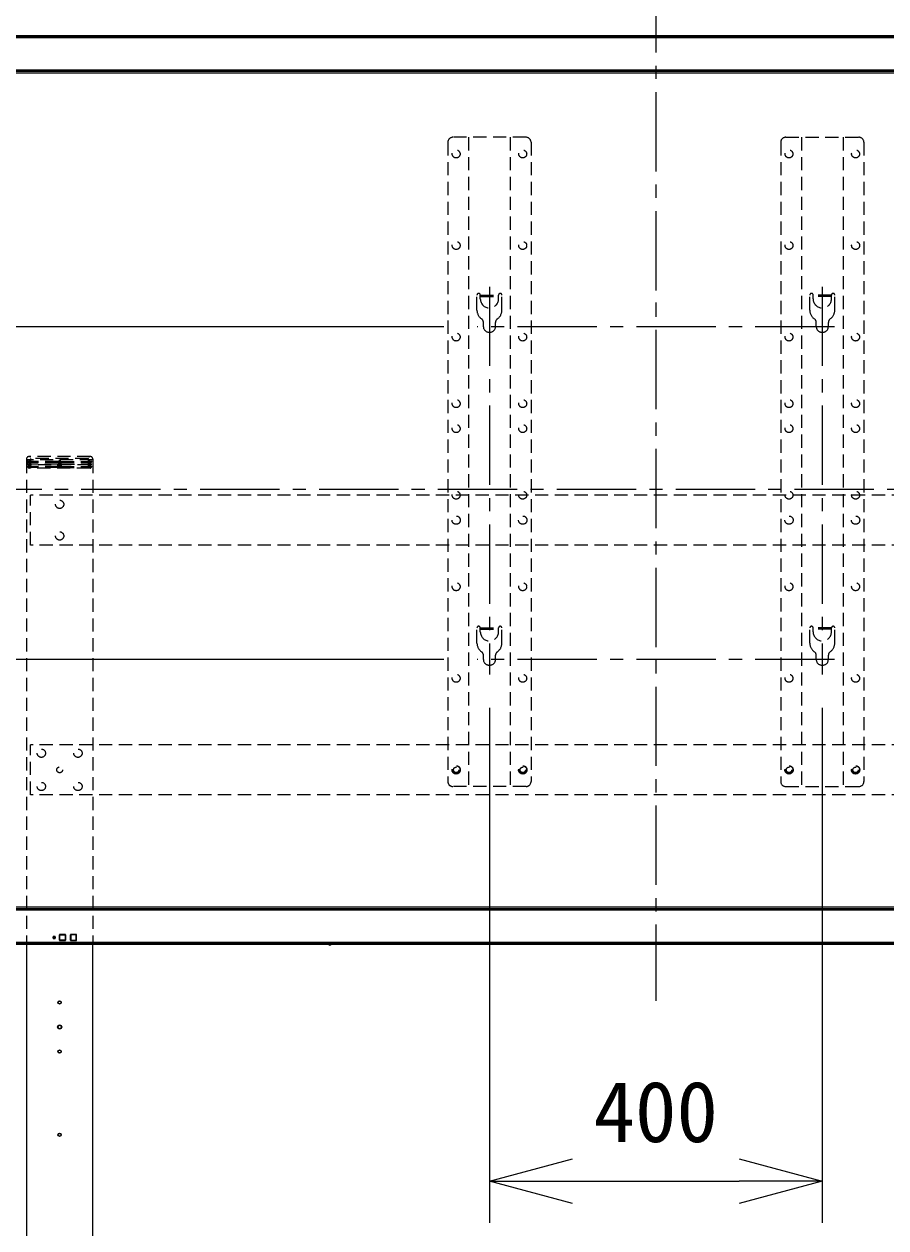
# Model space of a CAD drawing. Units: millimetres, scale not verified. Extents: x -62 to 358, y -116 to 360.
# Drawn here: x -40.27 to -14.38, y 38.93 to 75.09 of the extents above; entities that cross this region are included whole.
import ezdxf
from ezdxf.enums import TextEntityAlignment as Align

# ---------------------------------------------------------------- set-up
doc = ezdxf.new("R2010")
doc.units = ezdxf.units.MM
doc.header["$LTSCALE"] = 0.125
doc.linetypes.add('USER2', pattern=[4.7625, 3.175, -1.5875])
doc.linetypes.add('USER5', pattern=[28.575, 19.05, -3.175, 3.175, -3.175])
for name, color, linetype, lineweight in [('0-0_0', 7, 'Continuous', 18), ('0-4_SUNPO', 3, 'Continuous', 18), ('0-5_GAIKEI', 7, 'Continuous', 18)]:
    doc.layers.add(name, color=color, linetype=linetype, lineweight=lineweight)
doc.styles.add('ＭＳ ゴシック', font='')
doc.styles.get('ＭＳ ゴシック').set_extended_font_data('MS Gothic')

# ---------------------------------------------------------------- blocks, each defined once
blk = doc.blocks.new('_Open30')
at = {"layer": '0-0_0'}
blk.add_line((0, 0), (-1, 0), dxfattribs=at)
blk.add_lwpolyline([(-1, 0.26795), (0, 0), (-1, -0.26795)], dxfattribs=at)
blk = doc.blocks.new('D6')
at = {"layer": '0-4_SUNPO'}
for p, q in [((167.2081, 182.05), (167.2081, 166.5823)), ((177.2081, 182.05), (177.2081, 166.5823)), ((169.7081, 167.8323), (174.7081, 167.8323))]:
    blk.add_line(p, q, dxfattribs=at)
at = {"layer": '0-4_SUNPO', "xscale": 2.5, "yscale": 2.5, "rotation": 180}
blk.add_blockref('_Open30', (167.2081, 167.8323), dxfattribs=at)
at = {"layer": '0-4_SUNPO', "xscale": 2.5, "yscale": 2.5}
blk.add_blockref('_Open30', (177.2081, 167.8323), dxfattribs=at)
at = {"layer": '0-4_SUNPO', "color": 7, "style": 'ＭＳ ゴシック'}
blk.add_text('400', height=1.833, dxfattribs=at).set_placement((170.3331, 168.4573), align=Align.BOTTOM_LEFT)
blk = doc.blocks.new('D7')
at = {"layer": '0-4_SUNPO'}
for p, q in [((165.8394, 193.4996), (141.9116, 193.4996)), ((143.1616, 190.9996), (143.1616, 185.9996)), ((165.8394, 183.4996), (141.9116, 183.4996))]:
    blk.add_line(p, q, dxfattribs=at)
at = {"layer": '0-4_SUNPO', "xscale": 2.5, "yscale": 2.5}
for p, rotation in [((143.1616, 193.4996), 90), ((143.1616, 183.4996), 270)]:
    blk.add_blockref('_Open30', p, dxfattribs=dict(at, rotation=rotation))
at = {"layer": '0-4_SUNPO', "color": 7, "style": 'ＭＳ ゴシック'}
blk.add_text('400', height=1.833, rotation=90, dxfattribs=at).set_placement((142.5366, 186.6246), align=Align.BOTTOM_LEFT)

msp = doc.modelspace()

# ---------------------------------------------------------------- linework, layer by layer
at = {"layer": '0-5_GAIKEI', "color": 9, "linetype": 'USER5'}
for p, q in [((-21.2919, 76.6176), (-21.2919, 45.7525)), ((-15.9231, 65.9996), (-26.6606, 65.9996)), ((-45.6976, 61.1221), (4.4115, 61.1221)), ((-15.9231, 55.9996), (-26.6606, 55.9996))]:
    msp.add_line(p, q, dxfattribs=at)
at = {"layer": '0-5_GAIKEI', "color": 1}
for p, q in [((-44.5694, 74.7093), (1.9856, 74.7093)), ((-44.5658, 74.6916), (1.982, 74.6916)), ((0.9904, 73.6943), (-43.5742, 73.6943)), ((0.9746, 73.6785), (-43.5584, 73.6785)), ((0.966, 73.6699), (-43.5498, 73.6699)), ((-43.5903, 48.4861), (1.0065, 48.4861)), ((-43.5742, 48.5022), (0.9904, 48.5022)), ((-43.5584, 48.518), (0.9746, 48.518)), ((-43.5498, 48.5266), (0.966, 48.5266)), ((0.9247, 48.5679), (-43.5085, 48.5679)), ((-39.2106, 47.7407), (-39.2106, 47.5682)), ((-39.2069, 47.737), (-39.2057, 47.7358)), ((-39.2069, 47.572), (-39.2069, 47.737)), ((-39.2007, 47.7358), (-39.2057, 47.7358)), ((-39.2057, 47.5732), (-39.2057, 47.7358)), ((-39.0331, 47.7457), (-39.2056, 47.7457)), ((-39.2007, 47.7408), (-39.2019, 47.742)), ((-39.2019, 47.742), (-39.0369, 47.742)), ((-39.2007, 47.7408), (-39.0381, 47.7408)), ((-39.2007, 47.7408), (-39.2007, 47.7358)), ((-39.2007, 47.7358), (-39.0381, 47.7358)), ((-39.2007, 47.5732), (-39.2007, 47.7358)), ((-39.0369, 47.742), (-39.0381, 47.7408)), ((-39.0381, 47.7358), (-39.0381, 47.7408)), ((-39.0331, 47.7358), (-39.0381, 47.7358)), ((-39.0381, 47.7358), (-39.0381, 47.5732)), ((-39.0331, 47.7358), (-39.0319, 47.737)), ((-39.0331, 47.7358), (-39.0331, 47.5732)), ((-39.0319, 47.737), (-39.0319, 47.572)), ((-39.0281, 47.5682), (-39.0281, 47.7407)), ((-38.8831, 47.7407), (-38.8831, 47.5682)), ((-38.8794, 47.737), (-38.8782, 47.7358)), ((-38.8794, 47.572), (-38.8794, 47.737)), ((-38.8782, 47.7358), (-38.8782, 47.5732)), ((-38.8732, 47.7358), (-38.8782, 47.7358)), ((-38.7056, 47.7457), (-38.8781, 47.7457)), ((-38.8732, 47.7408), (-38.8744, 47.742)), ((-38.8744, 47.742), (-38.7094, 47.742)), ((-38.8732, 47.7408), (-38.7106, 47.7408)), ((-38.8732, 47.7408), (-38.8732, 47.7358)), ((-38.7106, 47.7358), (-38.8732, 47.7358)), ((-38.8732, 47.7358), (-38.8732, 47.5732)), ((-38.7094, 47.742), (-38.7106, 47.7408)), ((-38.7106, 47.7358), (-38.7106, 47.7408)), ((-38.7056, 47.7358), (-38.7106, 47.7358)), ((-38.7106, 47.5732), (-38.7106, 47.7358)), ((-38.7056, 47.7358), (-38.7044, 47.737)), ((-38.7056, 47.7358), (-38.7056, 47.5732)), ((-38.7044, 47.737), (-38.7044, 47.572)), ((-38.7006, 47.5682), (-38.7006, 47.7407)), ((1.9856, 47.4872), (-44.5694, 47.4872)), ((1.982, 47.5049), (-44.5658, 47.5049)), ((-39.4031, 47.682), (-39.4031, 47.627)), ((-39.3988, 47.6776), (-39.3975, 47.6764)), ((-39.3988, 47.6314), (-39.3988, 47.6776)), ((-39.3975, 47.6326), (-39.3988, 47.6314)), ((-39.3431, 47.687), (-39.3981, 47.687)), ((-39.3981, 47.622), (-39.3431, 47.622)), ((-39.3975, 47.6326), (-39.3975, 47.6764)), ((-39.3925, 47.6764), (-39.3975, 47.6764)), ((-39.3975, 47.6326), (-39.3925, 47.6326)), ((-39.3925, 47.6814), (-39.3938, 47.6826)), ((-39.3938, 47.6826), (-39.3475, 47.6826)), ((-39.3938, 47.6264), (-39.3925, 47.6276)), ((-39.3475, 47.6264), (-39.3938, 47.6264)), ((-39.3926, 47.6814), (-39.3926, 47.6764)), ((-39.3925, 47.6814), (-39.3487, 47.6814)), ((-39.3925, 47.6764), (-39.3487, 47.6764)), ((-39.3925, 47.6326), (-39.3925, 47.6764)), ((-39.3438, 47.6326), (-39.3925, 47.6326)), ((-39.3925, 47.6326), (-39.3925, 47.6276)), ((-39.3487, 47.6276), (-39.3925, 47.6276)), ((-39.3475, 47.6826), (-39.3487, 47.6814)), ((-39.3487, 47.6764), (-39.3487, 47.6814)), ((-39.3438, 47.6764), (-39.3487, 47.6764)), ((-39.3487, 47.6764), (-39.3487, 47.6326)), ((-39.3487, 47.6276), (-39.3487, 47.6326)), ((-39.3487, 47.6276), (-39.3475, 47.6264)), ((-39.3438, 47.6764), (-39.3425, 47.6776)), ((-39.3438, 47.6764), (-39.3438, 47.6326)), ((-39.3425, 47.6314), (-39.3438, 47.6326)), ((-39.3425, 47.6776), (-39.3425, 47.6314)), ((-39.3381, 47.627), (-39.3381, 47.682)), ((-39.2057, 47.5732), (-39.2069, 47.572)), ((-39.2057, 47.5732), (-39.2007, 47.5732)), ((-39.2056, 47.5632), (-39.0331, 47.5632)), ((-39.2019, 47.567), (-39.2007, 47.5682)), ((-39.0369, 47.567), (-39.2019, 47.567)), ((-39.0331, 47.5732), (-39.2007, 47.5732)), ((-39.2007, 47.5732), (-39.2007, 47.5682)), ((-39.0381, 47.5682), (-39.2007, 47.5682)), ((-39.0381, 47.5682), (-39.0381, 47.5732)), ((-39.0381, 47.5682), (-39.0369, 47.567)), ((-39.0319, 47.572), (-39.0331, 47.5732)), ((-38.8782, 47.5732), (-38.8794, 47.572)), ((-38.8782, 47.5732), (-38.8732, 47.5732)), ((-38.8781, 47.5632), (-38.7056, 47.5632)), ((-38.8744, 47.567), (-38.8732, 47.5682)), ((-38.7094, 47.567), (-38.8744, 47.567)), ((-38.8732, 47.5732), (-38.8732, 47.5682)), ((-38.8732, 47.5732), (-38.7056, 47.5732)), ((-38.8732, 47.5682), (-38.7106, 47.5682)), ((-38.7106, 47.5682), (-38.7106, 47.5732)), ((-38.7106, 47.5682), (-38.7094, 47.567)), ((-38.7044, 47.572), (-38.7056, 47.5732))]:
    msp.add_line(p, q, dxfattribs=at)
at = {"layer": '0-5_GAIKEI', "color": 8, "linetype": 'USER2'}
for p, q in [((-25.1919, 71.6896), (-27.3919, 71.6896)), ((-26.9169, 71.6896), (-26.9169, 52.1896)), ((-25.6669, 71.6896), (-25.6669, 52.1896)), ((-17.3919, 71.6896), (-15.1919, 71.6896)), ((-16.9169, 71.6896), (-16.9169, 52.1896)), ((-15.6669, 71.6896), (-15.6669, 52.1896)), ((-27.5419, 71.5396), (-27.5419, 52.3396)), ((-25.0419, 71.5396), (-25.0419, 52.3396)), ((-17.5419, 71.5396), (-17.5419, 52.3396)), ((-15.0419, 71.5396), (-15.0419, 52.3396)), ((-26.6669, 66.4996), (-26.6669, 66.9521)), ((-26.5669, 66.8371), (-26.5669, 66.9521)), ((-26.5669, 66.9521), (-26.0169, 66.9521)), ((-26.5669, 66.9121), (-26.0169, 66.9121)), ((-26.0169, 66.8371), (-26.0169, 66.9521)), ((-25.9169, 66.4996), (-25.9169, 66.9521)), ((-16.6669, 66.4996), (-16.6669, 66.9521)), ((-16.0169, 66.9521), (-16.5669, 66.9521)), ((-16.5669, 66.8371), (-16.5669, 66.9521)), ((-16.0169, 66.9121), (-16.5669, 66.9121)), ((-16.0169, 66.8371), (-16.0169, 66.9521)), ((-15.9169, 66.4996), (-15.9169, 66.9521)), ((-26.4731, 65.9996), (-26.4731, 66.1297)), ((-26.3106, 65.8371), (-26.2731, 65.8371)), ((-26.1106, 65.9996), (-26.1106, 66.1297)), ((-16.4731, 65.9996), (-16.4731, 66.1297)), ((-16.2731, 65.8371), (-16.3106, 65.8371)), ((-16.1106, 65.9996), (-16.1106, 66.1297)), ((-38.2044, 61.9996), (-40.2044, 61.9996)), ((-40.2044, 61.9996), (-40.2044, 47.4445)), ((-40.2019, 62.0246), (-40.2019, 61.9996)), ((-39.2419, 61.9496), (-40.1669, 61.9496)), ((-39.2506, 61.8746), (-40.1669, 61.8746)), ((-40.1479, 61.9496), (-40.1494, 61.9996)), ((-40.1456, 61.8746), (-40.1472, 61.9252)), ((-40.1434, 61.7996), (-40.1449, 61.8498)), ((-39.2419, 61.9246), (-40.1419, 61.9246)), ((-38.2669, 61.8496), (-40.1419, 61.8496)), ((-38.2819, 62.0996), (-40.1269, 62.0996)), ((-40.1044, 61.9496), (-40.1044, 61.9996)), ((-40.1044, 61.8746), (-40.1044, 61.9246)), ((-40.1044, 61.7996), (-40.1044, 61.8496)), ((-40.0919, 61.9246), (-40.0919, 61.9496)), ((-40.0919, 61.8496), (-40.0919, 61.8746)), ((-40.0744, 61.7496), (-40.0694, 62.0371)), ((-38.3394, 62.0371), (-40.0694, 62.0371)), ((-39.2419, 61.9496), (-39.2419, 61.9246)), ((-39.2169, 61.9996), (-39.2169, 61.9006)), ((-39.2044, 61.9521), (-39.2044, 61.7471)), ((-39.1919, 61.9996), (-39.1919, 61.9006)), ((-39.1669, 61.9496), (-38.2419, 61.9496)), ((-39.1669, 61.9496), (-39.1669, 61.9246)), ((-39.1669, 61.9246), (-38.2669, 61.9246)), ((-39.1582, 61.8746), (-38.2419, 61.8746)), ((-38.3344, 61.7496), (-38.3394, 62.0371)), ((-38.3169, 61.9246), (-38.3169, 61.9496)), ((-38.3169, 61.8496), (-38.3169, 61.8746)), ((-38.3044, 61.9496), (-38.3044, 61.9996)), ((-38.3044, 61.8746), (-38.3044, 61.9246)), ((-38.3044, 61.7996), (-38.3044, 61.8496)), ((-38.2654, 61.7996), (-38.2639, 61.8498)), ((-38.2631, 61.8746), (-38.2616, 61.9252)), ((-38.2609, 61.9496), (-38.2594, 61.9996)), ((-38.2069, 62.0246), (-38.2069, 61.9996)), ((-38.2044, 61.9996), (-38.2044, 47.4445)), ((-39.2419, 61.7996), (-40.1669, 61.7996)), ((-40.1426, 61.7739), (-40.1426, 61.7746)), ((-39.2419, 61.7746), (-40.1419, 61.7746)), ((-38.2912, 61.7496), (-40.1176, 61.7496)), ((-40.1044, 61.7496), (-40.1044, 61.7746)), ((-40.0919, 61.7746), (-40.0919, 61.7996)), ((-39.2419, 61.7996), (-39.2419, 61.7746)), ((-39.2169, 61.7986), (-39.2169, 61.7496)), ((-39.1919, 61.7986), (-39.1919, 61.7496)), ((-39.1669, 61.7996), (-38.2419, 61.7996)), ((-39.1669, 61.7996), (-39.1669, 61.7746)), ((-39.1669, 61.7746), (-38.2669, 61.7746)), ((-38.3169, 61.7746), (-38.3169, 61.7996)), ((-38.3044, 61.7496), (-38.3044, 61.7746)), ((-38.2662, 61.7739), (-38.2661, 61.7746)), ((-26.6669, 56.4996), (-26.6669, 56.9521)), ((-26.5669, 56.8371), (-26.5669, 56.9521)), ((-26.5669, 56.9521), (-26.0169, 56.9521)), ((-26.5669, 56.9121), (-26.0169, 56.9121)), ((-26.0169, 56.8371), (-26.0169, 56.9521)), ((-25.9169, 56.4996), (-25.9169, 56.9521)), ((-16.6669, 56.4996), (-16.6669, 56.9521)), ((-16.0169, 56.9521), (-16.5669, 56.9521)), ((-16.5669, 56.8371), (-16.5669, 56.9521)), ((-16.0169, 56.9121), (-16.5669, 56.9121)), ((-16.0169, 56.8371), (-16.0169, 56.9521)), ((-15.9169, 56.4996), (-15.9169, 56.9521)), ((-26.4731, 55.9996), (-26.4731, 56.1297)), ((-26.1106, 55.9996), (-26.1106, 56.1297)), ((-16.4731, 55.9996), (-16.4731, 56.1297)), ((-16.1106, 55.9996), (-16.1106, 56.1297)), ((-26.3106, 55.8371), (-26.2731, 55.8371)), ((-16.2731, 55.8371), (-16.3106, 55.8371)), ((-40.0844, 51.9396), (-40.0844, 53.4396)), ((-25.1919, 52.1896), (-27.3919, 52.1896)), ((-17.3919, 52.1896), (-15.1919, 52.1896)), ((-2.4994, 51.9396), (-40.0844, 51.9396))]:
    msp.add_line(p, q, dxfattribs=at)
at = {"layer": '0-5_GAIKEI', "color": 8, "linetype": 'USER5'}
for p, q in [((-26.2919, 67.2028), (-26.2919, 55.55)), ((-16.2919, 67.2028), (-16.2919, 55.55))]:
    msp.add_line(p, q, dxfattribs=at)
at = {"layer": '0-5_GAIKEI'}
for p, q in [((-21.2924, 66.7236), (-21.2924, 66.7012)), ((-21.2919, 66.7011), (-21.2919, 66.6989)), ((-40.2044, 47.4445), (-40.2044, 26.6021)), ((-38.2044, 23.4521), (-38.2044, 47.4445))]:
    msp.add_line(p, q, dxfattribs=at)
for points in [[(-44.5694, 74.752), (1.9856, 74.752), (1.9856, 74.7447)], [(1.9856, 47.4445), (-44.5694, 47.4445), (-44.5694, 47.4518)]]:
    msp.add_lwpolyline(points, dxfattribs=at)
at = {"layer": '0-5_GAIKEI', "color": 1}
for points in [[(-44.5694, 74.7447), (1.9856, 74.7447), (1.9856, 74.7102)], [(0.9904, 73.6943), (1.0065, 73.7104), (-43.5903, 73.7104)], [(-43.5498, 73.6699), (-43.5085, 73.6286), (0.9247, 73.6286)], [(-43.5085, 73.6286), (-43.5083, 73.6284), (0.9245, 73.6284)], [(0.9245, 48.5681), (-43.5083, 48.5681), (-43.5085, 48.5679)], [(1.9856, 47.4518), (-44.5694, 47.4518), (-44.5694, 47.4863)]]:
    msp.add_lwpolyline(points, dxfattribs=at)
at = {"layer": '0-5_GAIKEI', "color": 8, "linetype": 'USER2'}
for points in [[(-2.4994, 59.4396), (-2.4994, 60.9396), (-40.0844, 60.9396)], [(-2.4994, 59.4396), (-40.0844, 59.4396), (-40.0844, 60.9396)], [(-2.4994, 51.9396), (-2.4994, 53.4396), (-40.0844, 53.4396)]]:
    msp.add_lwpolyline(points, dxfattribs=at)
for centre, radius in [((-27.2919, 71.1896), 0.1187), ((-25.2919, 71.1896), 0.1187), ((-17.2919, 71.1896), 0.1187), ((-15.2919, 71.1896), 0.1187), ((-27.2919, 68.4396), 0.1187), ((-25.2919, 68.4396), 0.1187), ((-17.2919, 68.4396), 0.1187), ((-15.2919, 68.4396), 0.1187), ((-27.2919, 65.6896), 0.1187), ((-25.2919, 65.6896), 0.1187), ((-17.2919, 65.6896), 0.1187), ((-15.2919, 65.6896), 0.1187), ((-27.2919, 63.6896), 0.1187), ((-25.2919, 63.6896), 0.1187), ((-17.2919, 63.6896), 0.1187), ((-15.2919, 63.6896), 0.1187), ((-27.2919, 62.9396), 0.1187), ((-25.2919, 62.9396), 0.1187), ((-17.2919, 62.9396), 0.1187), ((-15.2919, 62.9396), 0.1187), ((-39.2044, 61.8496), 0.0525), ((-39.2044, 61.8496), 0.0375), ((-39.2044, 60.6646), 0.125), ((-27.2919, 60.9396), 0.1187), ((-25.2919, 60.9396), 0.1187), ((-17.2919, 60.9396), 0.1187), ((-15.2919, 60.9396), 0.1187), ((-27.2919, 60.1896), 0.125), ((-25.2919, 60.1896), 0.125), ((-17.2919, 60.1896), 0.125), ((-15.2919, 60.1896), 0.125), ((-39.2044, 59.7146), 0.125), ((-27.2919, 58.1896), 0.1187), ((-25.2919, 58.1896), 0.1187), ((-17.2919, 58.1896), 0.1187), ((-15.2919, 58.1896), 0.1187), ((-27.2919, 55.4396), 0.1187), ((-25.2919, 55.4396), 0.1187), ((-17.2919, 55.4396), 0.1187), ((-15.2919, 55.4396), 0.1187), ((-39.7544, 53.1896), 0.125), ((-38.6544, 53.1896), 0.125), ((-27.2919, 52.6896), 0.125), ((-27.2919, 52.6896), 0.1187), ((-25.2919, 52.6896), 0.125), ((-25.2919, 52.6896), 0.1187), ((-17.2919, 52.6896), 0.125), ((-17.2919, 52.6896), 0.1187), ((-15.2919, 52.6896), 0.125), ((-15.2919, 52.6896), 0.1187), ((-39.2044, 52.6896), 0.0875), ((-27.2919, 52.6896), 0.0813), ((-25.2919, 52.6896), 0.0813), ((-17.2919, 52.6896), 0.0813), ((-15.2919, 52.6896), 0.0813), ((-39.7544, 52.1896), 0.125), ((-38.6544, 52.1896), 0.125)]:
    msp.add_circle(centre, radius, dxfattribs=at)
at = {"layer": '0-5_GAIKEI'}
for centre, radius in [((-31.0869, 47.458), 0.0409), ((-31.1035, 47.4605), 0.0241)]:
    msp.add_circle(centre, radius, dxfattribs=at)
at = {"layer": '0-5_GAIKEI', "color": 1}
for centre, radius in [((-39.2044, 45.7021), 0.05), ((-39.2044, 45.7021), 0.0425), ((-39.2044, 44.9646), 0.0625), ((-39.2044, 44.9646), 0.055), ((-39.2044, 44.2271), 0.05), ((-39.2044, 44.2271), 0.0425), ((-39.2044, 41.7271), 0.05), ((-39.2044, 41.7271), 0.0425)]:
    msp.add_circle(centre, radius, dxfattribs=at)
at = {"layer": '0-5_GAIKEI', "color": 8, "linetype": 'USER2'}
for centre, radius, start, end in [((-27.3919, 71.5396), 0.15, 90, 180), ((-25.1919, 71.5396), 0.15, 0, 90), ((-17.3919, 71.5396), 0.15, 90, 180), ((-15.1919, 71.5396), 0.15, 0, 90), ((-26.6169, 66.9521), 0.05, 0, 180), ((-25.9669, 66.9521), 0.05, 0, 180), ((-16.6169, 66.9521), 0.05, 0, 180), ((-15.9669, 66.9521), 0.05, 0, 180), ((-26.2919, 66.8371), 0.275, 180, 0), ((-16.2919, 66.8371), 0.275, 180, 0), ((-26.3419, 66.4996), 0.325, 180, 235.28851), ((-26.5981, 66.1297), 0.125, 0, 55.28851), ((-25.9856, 66.1297), 0.125, 124.71149, 180), ((-26.2419, 66.4996), 0.325, 304.71149, 0), ((-16.3419, 66.4996), 0.325, 180, 235.28851), ((-16.5981, 66.1297), 0.125, 0, 55.28851), ((-15.9856, 66.1297), 0.125, 124.71149, 180), ((-16.2419, 66.4996), 0.325, 304.71149, 0), ((-26.3106, 65.9996), 0.1625, 180, 270), ((-26.2731, 65.9996), 0.1625, 270, 0), ((-16.3106, 65.9996), 0.1625, 180, 270), ((-16.2731, 65.9996), 0.1625, 270, 0), ((-40.1269, 62.0246), 0.075, 90, 180), ((-40.1419, 61.9496), 0.025, 180, 270), ((-40.1419, 61.8746), 0.025, 180, 270), ((-40.0919, 62.0996), 0.0125, 180, 0), ((-38.3169, 62.0996), 0.0125, 180, 0), ((-38.2819, 62.0246), 0.075, 0, 90), ((-38.2669, 61.9496), 0.025, 270, 0), ((-38.2669, 61.8746), 0.025, 270, 0), ((-40.1419, 61.7996), 0.025, 180, 270), ((-40.1176, 61.7746), 0.025, 181.71836, 270), ((-38.2912, 61.7746), 0.025, 270, 358.28164), ((-38.2669, 61.7996), 0.025, 270, 0), ((-26.6169, 56.9521), 0.05, 0, 180), ((-26.2919, 56.8371), 0.275, 180, 0), ((-25.9669, 56.9521), 0.05, 0, 180), ((-16.6169, 56.9521), 0.05, 0, 180), ((-16.2919, 56.8371), 0.275, 180, 0), ((-15.9669, 56.9521), 0.05, 0, 180), ((-26.3419, 56.4996), 0.325, 180, 235.28851), ((-26.2419, 56.4996), 0.325, 304.71149, 0), ((-16.3419, 56.4996), 0.325, 180, 235.28851), ((-16.2419, 56.4996), 0.325, 304.71149, 0), ((-26.5981, 56.1297), 0.125, 0, 55.28851), ((-25.9856, 56.1297), 0.125, 124.71149, 180), ((-16.5981, 56.1297), 0.125, 0, 55.28851), ((-15.9856, 56.1297), 0.125, 124.71149, 180), ((-26.3106, 55.9996), 0.1625, 180, 270), ((-26.2731, 55.9996), 0.1625, 270, 0), ((-16.3106, 55.9996), 0.1625, 180, 270), ((-16.2731, 55.9996), 0.1625, 270, 0), ((-27.3919, 52.3396), 0.15, 180, 270), ((-25.1919, 52.3396), 0.15, 270, 0), ((-17.3919, 52.3396), 0.15, 180, 270), ((-15.1919, 52.3396), 0.15, 270, 0)]:
    msp.add_arc(centre, radius, start, end, dxfattribs=at)
at = {"layer": '0-5_GAIKEI', "color": 1}
for centre, start, end in [((-39.2056, 47.7407), 90, 180), ((-39.2019, 47.737), 90.06979, 179.93022), ((-39.0369, 47.737), 0.06978, 89.93022), ((-39.0331, 47.7407), 0, 90), ((-38.8781, 47.7407), 90, 180), ((-38.8744, 47.737), 90.06979, 179.93022), ((-38.7094, 47.737), 0.06978, 89.93022), ((-38.7056, 47.7407), 0, 90), ((-39.3981, 47.682), 90, 180), ((-39.3981, 47.627), 180, 270), ((-39.3938, 47.6776), 90.06979, 179.93022), ((-39.3938, 47.6314), 180.06978, 269.93021), ((-39.3475, 47.6776), 0.06978, 89.93022), ((-39.3475, 47.6314), 270.06978, 359.93022), ((-39.3431, 47.682), 0, 90), ((-39.3431, 47.627), 270, 0), ((-39.2056, 47.5682), 180, 270), ((-39.2019, 47.572), 180.06978, 269.93021), ((-39.0369, 47.572), 270.06978, 359.93022), ((-39.0331, 47.5682), 270, 0), ((-38.8781, 47.5682), 180, 270), ((-38.8744, 47.572), 180.06978, 269.93021), ((-38.7094, 47.572), 270.06978, 359.93022), ((-38.7056, 47.5682), 270, 0)]:
    msp.add_arc(centre, 0.005, start, end, dxfattribs=at)
for centre, major_axis, start_param, end_param in [((-39.2007, 47.7358), (-0.00354, -0.00354), 3.9276009, 5.4971792), ((-39.0381, 47.7358), (-0.00354, 0.00354), 3.9276009, 5.4971792), ((-38.8732, 47.7358), (-0.00354, -0.00354), 3.9276009, 5.4971792), ((-38.7106, 47.7358), (-0.00354, 0.00354), 3.9276009, 5.4971792), ((-39.3925, 47.6764), (-0.00354, -0.00354), 3.9276009, 5.4971792), ((-39.3925, 47.6326), (0.00354, -0.00354), 3.9276009, 5.4971792), ((-39.3487, 47.6764), (-0.00354, 0.00354), 3.9276009, 5.4971792), ((-39.3487, 47.6326), (0.00354, 0.00354), 3.9276009, 5.4971792), ((-39.2007, 47.5732), (0.00354, -0.00354), 3.9276009, 5.4971792), ((-39.0381, 47.5732), (0.00354, 0.00354), 3.9276009, 5.4971792), ((-38.8732, 47.5732), (-0.00354, 0.00354), 0.7860072, 2.3555855), ((-38.7106, 47.5732), (0.00354, 0.00354), 3.9276009, 5.4971792)]:
    msp.add_ellipse(centre, major_axis=major_axis, ratio=0.998783, start_param=start_param, end_param=end_param, dxfattribs=at)

# ---------------------------------------------------------------- block references
at = {"layer": '0-4_SUNPO'}
for name in ['D7', 'D6']:
    msp.add_blockref(name, (-193.5, -127.5), dxfattribs=at)

doc.saveas('drawing.dxf')
